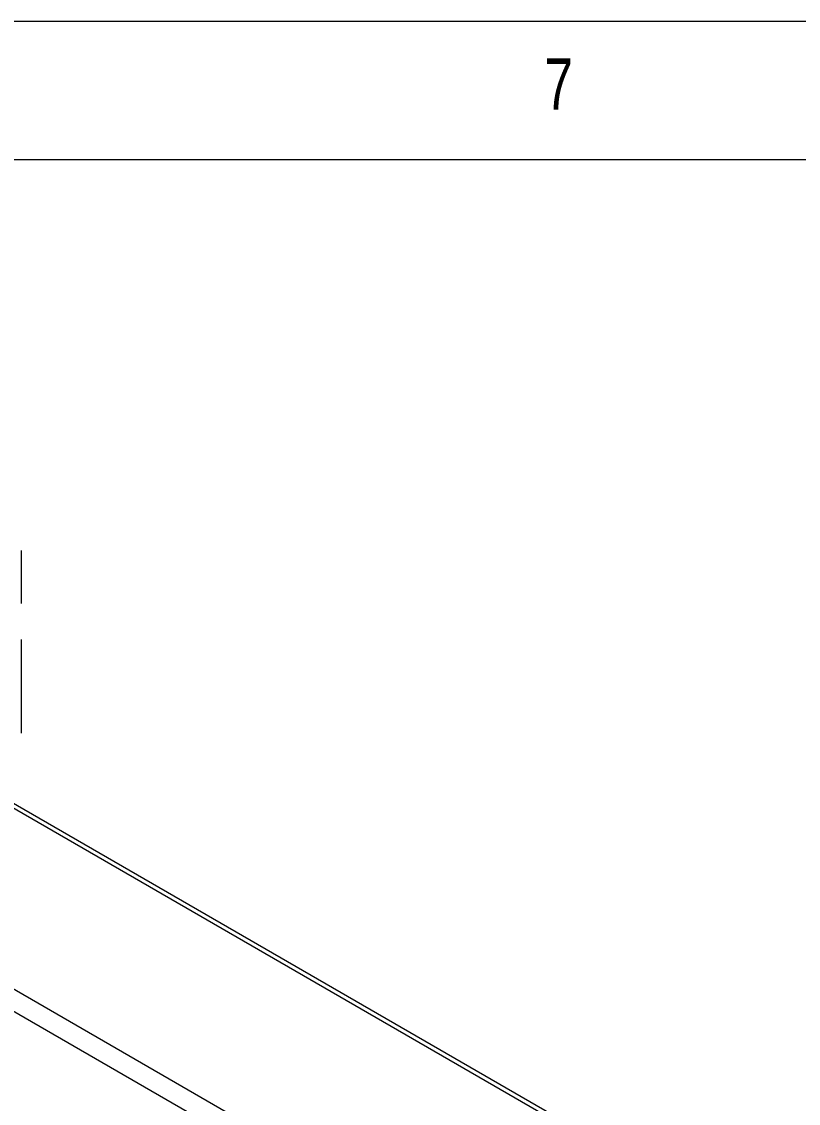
# Model space of a CAD drawing. Header units: inches. Extents: x 0.2 to 16.3, y 0.2 to 11.5.
# Drawn here: x 12.411 to 13.518, y 9.956 to 11.496 of the extents above; entities that cross this region are included whole.
import ezdxf

# ---------------------------------------------------------------- set-up
doc = ezdxf.new("R2010")
doc.units = ezdxf.units.IN
doc.header["$MEASUREMENT"] = 0
doc.styles.add('SLDTEXTSTYLE1', font='TXT', dxfattribs={"width": 0.75})

msp = doc.modelspace()

# ---------------------------------------------------------------- linework, layer by layer
at = {"color": 7, "linetype": 'Continuous', "lineweight": 18}
for p, q in [((16.3386, 11.4961), (0.1969, 11.4961)), ((16.1516, 11.2992), (0.3937, 11.2992)), ((12.4114, 10.6675), (12.4114, 10.7429)), ((12.4114, 10.4827), (12.4114, 10.6161)), ((13.4357, 9.778), (12.3834, 10.3855)), ((13.4558, 9.7731), (12.3933, 10.3864)), ((12.1607, 10.2569), (13.213, 9.6494)), ((13.2339, 9.6052), (12.1468, 10.2328))]:
    msp.add_line(p, q, dxfattribs=at)

# ---------------------------------------------------------------- texts
at = {"color": 7, "linetype": 'Continuous', "lineweight": 0, "insert": (13.1562, 11.4436), "char_height": 0.0729, "attachment_point": 1, "style": 'SLDTEXTSTYLE1'}
msp.add_mtext('7', dxfattribs=at)

doc.saveas('drawing.dxf')
